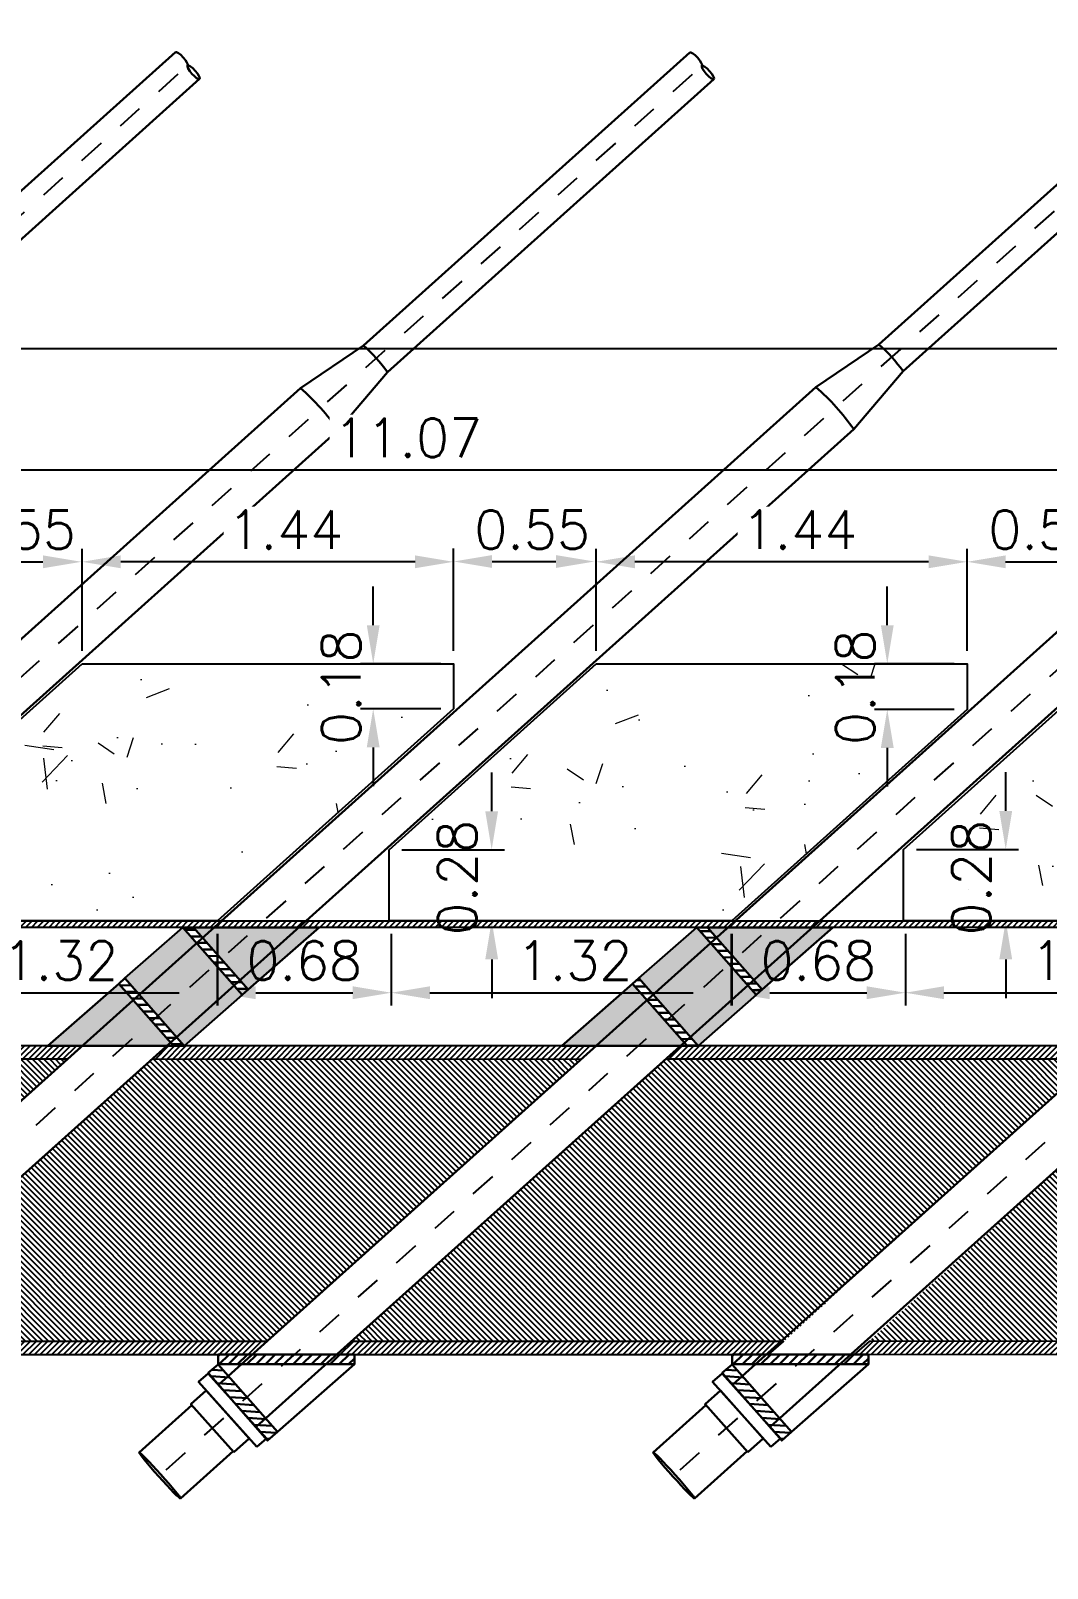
# Model space of a CAD drawing. Header units: metres. Extents: x 1080594 to 1081411, y 976871 to 977162.
# Drawn here: x 1080730.07 to 1080734.02, y 977071.44 to 977077.42 of the extents above; entities that cross this region are included whole.
import ezdxf

# ---------------------------------------------------------------- set-up
doc = ezdxf.new("R2010")
doc.units = ezdxf.units.M
doc.header["$LTSCALE"] = 25.4
doc.linetypes.add('DASHDOT', pattern=[1, 0.5, -0.25, 0, -0.25])
doc.linetypes.add('HIDDEN', pattern=[0.375, 0.25, -0.125])
for name, color, linetype in [('CONTRAPESO', 3, 'Continuous'), ('DIMCONTRAPESO', 1, 'Continuous'), ('EJECABLES', 203, 'DASHDOT'), ('NEOPRENO', 24, 'Continuous'), ('PERFIL MET', 37, 'Continuous'), ('PROY', 9, 'HIDDEN')]:
    doc.layers.add(name, color=color, linetype=linetype)
for name, color, linetype, lineweight in [('COTA', 1, 'Continuous', 30), ('DUCTO', 142, 'Continuous', 30), ('PLATINA', 54, 'Continuous', 30), ('SOLIDOREFCONT', 254, 'Continuous', 5)]:
    doc.layers.add(name, color=color, linetype=linetype, lineweight=lineweight)
doc.styles.add('romans', font='romans.shx')
doc.dimstyles.new('Copy 75', dxfattribs={"dimtxt": 0.15, "dimasz": 0.15, "dimexe": 0.05, "dimexo": 0.05, "dimgap": 0.05, "dimtad": 1, "dimzin": 0, "dimdsep": 46, "dimtxsty": 'romans', "dimcen": 0.002, "dimclrd": 1, "dimclre": 1, "dimclrt": 3, "dimadec": 4, "dimazin": 0, "dimtfac": 1, "dimtofl": 0, "dimtmove": 1, "dimatfit": 3, "dimfxl": 1, "dimtolj": 1, "dimtzin": 0, "dimarcsym": 1})
pattern_1 = [(45, (56.206877, -51.650625), (-0.01122532015134, 0.01122532015134), [])]

# ---------------------------------------------------------------- blocks, each defined once
blk = doc.blocks.new('*D539')
at = {"layer": 'Defpoints', "color": 0, "transparency": 16777216}
for p in [(1080737.0722, 977076.1868), (1080720.0721, 977074.9603), (1080737.0722, 977074.9603)]:
    blk.add_point(p, dxfattribs=at)
at = {"layer": 'DIMCONTRAPESO', "color": 1, "lineweight": -2, "transparency": 16777216}
for p, q in [((1080720.0721, 977075.0103), (1080720.0721, 977076.2368)), ((1080737.0722, 977075.0103), (1080737.0722, 977076.2368)), ((1080720.2221, 977076.1868), (1080736.9222, 977076.1868))]:
    blk.add_line(p, q, dxfattribs=at)
at = {"layer": 'DIMCONTRAPESO', "color": 1, "transparency": 16777216}
for points in [[(1080720.2221, 977076.2118), (1080720.2221, 977076.1618), (1080720.0721, 977076.1868)], [(1080736.9222, 977076.2118), (1080736.9222, 977076.1618), (1080737.0722, 977076.1868)]]:
    blk.add_solid(points, dxfattribs=at)
at = {"layer": 'DIMCONTRAPESO', "color": 3, "transparency": 16777216, "insert": (1080728.5721, 977076.3118), "char_height": 0.15, "attachment_point": 5, "style": 'romans', "bg_fill": 3, "box_fill_scale": 1.1, "bg_fill_color": 256, "bg_fill_true_color": 13158600, "bg_fill_transparency": 0}
blk.add_mtext('\\A1;17.00', dxfattribs=at)
blk = doc.blocks.new('tir')
at = {"layer": 'DUCTO'}
for p, q in [((1080511.8364, 977008.516), (1080513.543, 977008.5162)), ((1080511.8369, 977008.376), (1080513.543, 977008.3762))]:
    blk.add_line(p, q, dxfattribs=at)
for points in [[(1080505.6831, 977008.2755), (1080505.7331, 977008.2755), (1080505.7331, 977008.6155), (1080505.6831, 977008.6155)], [(1080505.6031, 977008.3204), (1080505.6831, 977008.3204), (1080505.6831, 977008.5704), (1080505.6031, 977008.5704)]]:
    blk.add_lwpolyline(points, close=True, dxfattribs=at)
for points in [[(1080505.3281, 977008.5654), (1080505.6031, 977008.5654)], [(1080505.7331, 977008.5555), (1080511.5432, 977008.556)], [(1080511.5432, 977008.556), (1080511.8363, 977008.516)], [(1080505.7331, 977008.3355), (1080511.5433, 977008.336)], [(1080511.5433, 977008.336), (1080511.8369, 977008.376)], [(1080505.3281, 977008.3254), (1080505.6031, 977008.3254)]]:
    blk.add_lwpolyline(points, dxfattribs=at)
for centre, radius, start, end in [((1080510.657, 977008.4459), 0.8931, 352.92974, 7.08008), ((1080511.2514, 977008.4433), 0.5894, 353.44612, 7.08741)]:
    blk.add_arc(centre, radius, start, end, dxfattribs=at)
blk.add_ellipse((1080505.328, 977008.4454), major_axis=(0, -0.12), ratio=0.044566, dxfattribs=at)
at = {"layer": 'DUCTO', "extrusion": (0, 0, -1)}
blk.add_ellipse((1080513.5429, 977008.4812), major_axis=(0, -0.035), ratio=0.244201, start_param=3.148087, end_param=6.280903, dxfattribs=at)
blk.add_ellipse((1080513.543, 977008.4112), major_axis=(0, -0.035), ratio=0.244299, dxfattribs=at)
at = {"layer": 'EJECABLES', "ltscale": 0.008}
blk.add_lwpolyline([(1080505.3606, 977008.4455), (1080513.5407, 977008.4462)], dxfattribs=at)
blk = doc.blocks.new('*D585')
at = {"layer": 'Defpoints', "color": 0, "transparency": 16777216}
for p in [(1080730.2703, 977075.3567), (1080730.2703, 977074.9603), (1080731.7151, 977074.9603)]:
    blk.add_point(p, dxfattribs=at)
at = {"layer": 'DIMCONTRAPESO', "color": 1, "lineweight": -2, "transparency": 16777216}
for p, q in [((1080730.2703, 977075.0103), (1080730.2703, 977075.4067)), ((1080731.7151, 977075.0103), (1080731.7151, 977075.4067)), ((1080731.5651, 977075.3567), (1080730.4203, 977075.3567))]:
    blk.add_line(p, q, dxfattribs=at)
at = {"layer": 'DIMCONTRAPESO', "color": 1, "transparency": 16777216}
for points in [[(1080730.4203, 977075.3817), (1080730.4203, 977075.3317), (1080730.2703, 977075.3567)], [(1080731.5651, 977075.3817), (1080731.5651, 977075.3317), (1080731.7151, 977075.3567)]]:
    blk.add_solid(points, dxfattribs=at)
at = {"layer": 'DIMCONTRAPESO', "color": 3, "transparency": 16777216, "insert": (1080731.0606, 977075.4817), "char_height": 0.15, "attachment_point": 5, "style": 'romans', "bg_fill": 3, "box_fill_scale": 1.1, "bg_fill_color": 256, "bg_fill_true_color": 13158600, "bg_fill_transparency": 0}
blk.add_mtext('\\A1;1.44', dxfattribs=at)
blk = doc.blocks.new('*D586')
at = {"layer": 'Defpoints', "color": 0, "transparency": 16777216}
for p in [(1080729.4728, 977073.9603), (1080730.7971, 977073.9603), (1080730.7971, 977073.6808)]:
    blk.add_point(p, dxfattribs=at)
at = {"layer": 'DIMCONTRAPESO', "color": 1, "lineweight": -2, "transparency": 16777216}
for p, q in [((1080729.4728, 977073.9103), (1080729.4728, 977073.6308)), ((1080730.7971, 977073.9103), (1080730.7971, 977073.6308)), ((1080729.6228, 977073.6808), (1080730.6471, 977073.6808))]:
    blk.add_line(p, q, dxfattribs=at)
at = {"layer": 'DIMCONTRAPESO', "color": 1, "transparency": 16777216}
for points in [[(1080729.6228, 977073.7058), (1080729.6228, 977073.6558), (1080729.4728, 977073.6808)], [(1080730.6471, 977073.7058), (1080730.6471, 977073.6558), (1080730.7971, 977073.6808)]]:
    blk.add_solid(points, dxfattribs=at)
at = {"layer": 'DIMCONTRAPESO', "color": 3, "transparency": 16777216, "insert": (1080730.1856, 977073.8058), "char_height": 0.15, "attachment_point": 5, "style": 'romans', "bg_fill": 3, "box_fill_scale": 1.1, "bg_fill_color": 256, "bg_fill_true_color": 13158600, "bg_fill_transparency": 0}
blk.add_mtext('\\A1;1.32', dxfattribs=at)
blk = doc.blocks.new('*D587')
at = {"layer": 'Defpoints', "color": 0, "transparency": 16777216}
for p in [(1080732.2703, 977075.3567), (1080732.2703, 977074.9603), (1080733.7129, 977074.9603)]:
    blk.add_point(p, dxfattribs=at)
at = {"layer": 'DIMCONTRAPESO', "color": 1, "lineweight": -2, "transparency": 16777216}
for p, q in [((1080732.2703, 977075.0103), (1080732.2703, 977075.4067)), ((1080733.7129, 977075.0103), (1080733.7129, 977075.4067)), ((1080733.5629, 977075.3567), (1080732.4203, 977075.3567))]:
    blk.add_line(p, q, dxfattribs=at)
at = {"layer": 'DIMCONTRAPESO', "color": 1, "transparency": 16777216}
for points in [[(1080732.4203, 977075.3817), (1080732.4203, 977075.3317), (1080732.2703, 977075.3567)], [(1080733.5629, 977075.3817), (1080733.5629, 977075.3317), (1080733.7129, 977075.3567)]]:
    blk.add_solid(points, dxfattribs=at)
at = {"layer": 'DIMCONTRAPESO', "color": 3, "transparency": 16777216, "insert": (1080733.0606, 977075.4817), "char_height": 0.15, "attachment_point": 5, "style": 'romans', "bg_fill": 3, "box_fill_scale": 1.1, "bg_fill_color": 256, "bg_fill_true_color": 13158600, "bg_fill_transparency": 0}
blk.add_mtext('\\A1;1.44', dxfattribs=at)
blk = doc.blocks.new('*D588')
at = {"layer": 'COTA', "color": 1, "lineweight": -2, "transparency": 16777216}
for p, q in [((1080731.4728, 977073.9103), (1080731.4728, 977073.6308)), ((1080732.7971, 977073.9103), (1080732.7971, 977073.6308)), ((1080731.6228, 977073.6808), (1080732.6471, 977073.6808))]:
    blk.add_line(p, q, dxfattribs=at)
at = {"layer": 'COTA', "color": 1, "transparency": 16777216}
for points in [[(1080731.6228, 977073.7058), (1080731.6228, 977073.6558), (1080731.4728, 977073.6808)], [(1080732.6471, 977073.7058), (1080732.6471, 977073.6558), (1080732.7971, 977073.6808)]]:
    blk.add_solid(points, dxfattribs=at)
at = {"layer": 'Defpoints', "color": 0, "transparency": 16777216}
for p in [(1080731.4728, 977073.9603), (1080732.7971, 977073.9603), (1080732.7971, 977073.6808)]:
    blk.add_point(p, dxfattribs=at)
at = {"layer": 'COTA', "color": 3, "transparency": 16777216, "insert": (1080732.1856, 977073.8058), "char_height": 0.15, "attachment_point": 5, "style": 'romans'}
blk.add_mtext('\\A1;1.32', dxfattribs=at)
blk = doc.blocks.new('*D590')
at = {"layer": 'COTA', "color": 1, "lineweight": -2, "transparency": 16777216}
for p, q in [((1080733.4728, 977073.9103), (1080733.4728, 977073.6308)), ((1080734.7971, 977073.9103), (1080734.7971, 977073.6308)), ((1080733.6228, 977073.6808), (1080734.6471, 977073.6808))]:
    blk.add_line(p, q, dxfattribs=at)
at = {"layer": 'COTA', "color": 1, "transparency": 16777216}
for points in [[(1080733.6228, 977073.7058), (1080733.6228, 977073.6558), (1080733.4728, 977073.6808)], [(1080734.6471, 977073.7058), (1080734.6471, 977073.6558), (1080734.7971, 977073.6808)]]:
    blk.add_solid(points, dxfattribs=at)
at = {"layer": 'Defpoints', "color": 0, "transparency": 16777216}
for p in [(1080733.4728, 977073.9603), (1080734.7971, 977073.9603), (1080734.7971, 977073.6808)]:
    blk.add_point(p, dxfattribs=at)
at = {"layer": 'COTA', "color": 3, "transparency": 16777216, "insert": (1080734.1856, 977073.8058), "char_height": 0.15, "attachment_point": 5, "style": 'romans'}
blk.add_mtext('\\A1;1.32', dxfattribs=at)
blk = doc.blocks.new('*D594')
at = {"layer": 'COTA', "color": 1, "lineweight": -2, "transparency": 16777216}
for p, q in [((1080731.4024, 977075.1103), (1080731.4024, 977075.2603)), ((1080731.6651, 977074.9603), (1080731.3524, 977074.9603)), ((1080731.6651, 977074.7847), (1080731.3524, 977074.7847)), ((1080731.4024, 977074.6347), (1080731.4024, 977074.4847))]:
    blk.add_line(p, q, dxfattribs=at)
at = {"layer": 'COTA', "color": 1, "transparency": 16777216}
for points in [[(1080731.3774, 977075.1103), (1080731.4274, 977075.1103), (1080731.4024, 977074.9603)], [(1080731.3774, 977074.6347), (1080731.4274, 977074.6347), (1080731.4024, 977074.7847)]]:
    blk.add_solid(points, dxfattribs=at)
at = {"layer": 'Defpoints', "color": 0, "transparency": 16777216}
for p in [(1080731.7151, 977074.9603), (1080731.4024, 977074.7847), (1080731.7151, 977074.7847)]:
    blk.add_point(p, dxfattribs=at)
at = {"layer": 'COTA', "color": 3, "transparency": 16777216, "insert": (1080731.2774, 977074.8689), "char_height": 0.15, "attachment_point": 5, "rotation": 90, "style": 'romans'}
blk.add_mtext('\\A1;0.18', dxfattribs=at)
blk = doc.blocks.new('*D595')
at = {"layer": 'COTA', "color": 1, "lineweight": -2, "transparency": 16777216}
for p, q in [((1080733.4024, 977075.1103), (1080733.4024, 977075.2603)), ((1080733.6629, 977074.9603), (1080733.3524, 977074.9603)), ((1080733.6629, 977074.7826), (1080733.3524, 977074.7826)), ((1080733.4024, 977074.6326), (1080733.4024, 977074.4826))]:
    blk.add_line(p, q, dxfattribs=at)
at = {"layer": 'COTA', "color": 1, "transparency": 16777216}
for points in [[(1080733.3774, 977075.1103), (1080733.4274, 977075.1103), (1080733.4024, 977074.9603)], [(1080733.3774, 977074.6326), (1080733.4274, 977074.6326), (1080733.4024, 977074.7826)]]:
    blk.add_solid(points, dxfattribs=at)
at = {"layer": 'Defpoints', "color": 0, "transparency": 16777216}
for p in [(1080733.7129, 977074.9603), (1080733.4024, 977074.7826), (1080733.7129, 977074.7826)]:
    blk.add_point(p, dxfattribs=at)
at = {"layer": 'COTA', "color": 3, "transparency": 16777216, "insert": (1080733.2774, 977074.8689), "char_height": 0.15, "attachment_point": 5, "rotation": 90, "style": 'romans'}
blk.add_mtext('\\A1;0.18', dxfattribs=at)
blk = doc.blocks.new('*D598')
at = {"layer": 'COTA', "color": 1, "lineweight": -2, "transparency": 16777216}
for p, q in [((1080731.8633, 977074.3869), (1080731.8633, 977074.5369)), ((1080731.5144, 977074.2369), (1080731.9133, 977074.2369)), ((1080731.5762, 977073.9603), (1080731.9133, 977073.9603)), ((1080731.8633, 977073.8103), (1080731.8633, 977073.6603))]:
    blk.add_line(p, q, dxfattribs=at)
at = {"layer": 'COTA', "color": 1, "transparency": 16777216}
for points in [[(1080731.8383, 977074.3869), (1080731.8883, 977074.3869), (1080731.8633, 977074.2369)], [(1080731.8383, 977073.8103), (1080731.8883, 977073.8103), (1080731.8633, 977073.9603)]]:
    blk.add_solid(points, dxfattribs=at)
at = {"layer": 'Defpoints', "color": 0, "transparency": 16777216}
for p in [(1080731.4644, 977074.2369), (1080731.5262, 977073.9603), (1080731.8633, 977073.9603)]:
    blk.add_point(p, dxfattribs=at)
at = {"layer": 'COTA', "color": 3, "transparency": 16777216, "insert": (1080731.7293, 977074.1285), "char_height": 0.15, "attachment_point": 5, "rotation": 90, "style": 'romans'}
blk.add_mtext('\\A1;0.28', dxfattribs=at)
blk = doc.blocks.new('*D599')
at = {"layer": 'COTA', "color": 1, "lineweight": -2, "transparency": 16777216}
for p, q in [((1080733.8633, 977074.388), (1080733.8633, 977074.538)), ((1080733.5156, 977074.238), (1080733.9133, 977074.238)), ((1080733.5762, 977073.9603), (1080733.9133, 977073.9603)), ((1080733.8633, 977073.8103), (1080733.8633, 977073.6603))]:
    blk.add_line(p, q, dxfattribs=at)
at = {"layer": 'COTA', "color": 1, "transparency": 16777216}
for points in [[(1080733.8383, 977074.388), (1080733.8883, 977074.388), (1080733.8633, 977074.238)], [(1080733.8383, 977073.8103), (1080733.8883, 977073.8103), (1080733.8633, 977073.9603)]]:
    blk.add_solid(points, dxfattribs=at)
at = {"layer": 'Defpoints', "color": 0, "transparency": 16777216}
for p in [(1080733.4656, 977074.238), (1080733.5262, 977073.9603), (1080733.8633, 977073.9603)]:
    blk.add_point(p, dxfattribs=at)
at = {"layer": 'COTA', "color": 3, "transparency": 16777216, "insert": (1080733.7293, 977074.1285), "char_height": 0.15, "attachment_point": 5, "rotation": 90, "style": 'romans'}
blk.add_mtext('\\A1;0.28', dxfattribs=at)
blk = doc.blocks.new('*D606')
at = {"layer": 'Defpoints', "color": 0, "transparency": 16777216}
for p in [(1080737.0717, 977075.7139), (1080726.0021, 977075.5553), (1080737.0717, 977074.981)]:
    blk.add_point(p, dxfattribs=at)
at = {"layer": 'DIMCONTRAPESO', "color": 1, "lineweight": -2, "transparency": 16777216}
for p, q in [((1080726.0021, 977075.6053), (1080726.0021, 977075.7639)), ((1080737.0717, 977075.031), (1080737.0717, 977075.7639)), ((1080726.1521, 977075.7139), (1080736.9217, 977075.7139))]:
    blk.add_line(p, q, dxfattribs=at)
at = {"layer": 'DIMCONTRAPESO', "color": 1, "transparency": 16777216}
for points in [[(1080726.1521, 977075.7389), (1080726.1521, 977075.6889), (1080726.0021, 977075.7139)], [(1080736.9217, 977075.7389), (1080736.9217, 977075.6889), (1080737.0717, 977075.7139)]]:
    blk.add_solid(points, dxfattribs=at)
at = {"layer": 'DIMCONTRAPESO', "color": 3, "transparency": 16777216, "insert": (1080731.5369, 977075.8389), "char_height": 0.15, "attachment_point": 5, "style": 'romans', "bg_fill": 3, "box_fill_scale": 1.1, "bg_fill_color": 256, "bg_fill_true_color": 13158600, "bg_fill_transparency": 0}
blk.add_mtext('\\A1;11.07', dxfattribs=at)
blk = doc.blocks.new('P')
at = {"layer": 'NEOPRENO', "transparency": 33554495}
h = blk.add_hatch(color=256, dxfattribs=at)
h.dxf.hatch_style = 1
h.paths.add_polyline_path([(1080726.6658, 977073.474), (1080726.4348, 977073.7369), (1080726.6601, 977073.9349), (1080726.8912, 977073.672)])
at = {"layer": 'PLATINA'}
h = blk.add_hatch(dxfattribs=at)
h.set_pattern_fill('ANSI31', color=256, scale=0.008, angle=-45.14533)
h.set_pattern_definition([(359.854672175, (-373950.065627, 1053961.129806), (6.44257366e-05, 0.02539991829366), [])])
h.paths.add_polyline_path([(1080726.915, 977073.693), (1080726.7024, 977073.9349), (1080726.6601, 977073.9349), (1080726.8912, 977073.672)])
at = {"layer": 'PLATINA', "transparency": 33554531}
h = blk.add_hatch(color=252, dxfattribs=at)
h.dxf.hatch_style = 1
h.paths.add_polyline_path([(1080726.7024, 977073.9349), (1080726.915, 977073.693), (1080727.1904, 977073.9349)])
h = blk.add_hatch(color=252, dxfattribs=at)
h.dxf.hatch_style = 1
h.paths.add_polyline_path([(1080726.6236, 977073.474), (1080726.4109, 977073.716), (1080726.1355, 977073.474)])
at = {"layer": 'PLATINA'}
h = blk.add_hatch(dxfattribs=at)
h.set_pattern_fill('ANSI31', color=256, scale=0.008, angle=-45.14533)
h.set_pattern_definition([(359.854672175, (32.577986, -0.006931), (6.44257366e-05, 0.02539991829366), [])])
h.paths.add_polyline_path([(1080726.4109, 977073.716), (1080726.6236, 977073.474), (1080726.6658, 977073.474), (1080726.4348, 977073.7369)])
at = {"layer": 'NEOPRENO'}
blk.add_lwpolyline([(1080726.6658, 977073.474), (1080726.4348, 977073.7369), (1080726.6601, 977073.9349), (1080726.8912, 977073.672), (1080726.6658, 977073.474)], dxfattribs=at)
at = {"layer": 'PLATINA'}
for points in [[(1080726.915, 977073.693), (1080726.7024, 977073.9349), (1080726.6601, 977073.9349), (1080726.8912, 977073.672)], [(1080726.4109, 977073.716), (1080726.6236, 977073.474), (1080726.6658, 977073.474), (1080726.4348, 977073.7369)]]:
    blk.add_lwpolyline(points, close=True, dxfattribs=at)
at = {"layer": 'PLATINA', "color": 252, "transparency": 33554531}
for points in [[(1080726.7024, 977073.9349), (1080726.915, 977073.693), (1080727.1904, 977073.9349)], [(1080726.6236, 977073.474), (1080726.4109, 977073.716), (1080726.1355, 977073.474)]]:
    blk.add_lwpolyline(points, close=True, dxfattribs=at)
blk = doc.blocks.new('*D767')
at = {"layer": 'COTA', "color": 1, "lineweight": -2, "transparency": 16777216}
for p, q in [((1080730.7953, 977073.9103), (1080730.7953, 977073.6308)), ((1080731.4728, 977073.9103), (1080731.4728, 977073.6308)), ((1080730.9453, 977073.6808), (1080731.3228, 977073.6808))]:
    blk.add_line(p, q, dxfattribs=at)
at = {"layer": 'COTA', "color": 1, "transparency": 16777216}
for points in [[(1080730.9453, 977073.7058), (1080730.9453, 977073.6558), (1080730.7953, 977073.6808)], [(1080731.3228, 977073.7058), (1080731.3228, 977073.6558), (1080731.4728, 977073.6808)]]:
    blk.add_solid(points, dxfattribs=at)
at = {"layer": 'Defpoints', "color": 0, "transparency": 16777216}
for p in [(1080730.7953, 977073.9603), (1080731.4728, 977073.9603), (1080731.4728, 977073.6808)]:
    blk.add_point(p, dxfattribs=at)
at = {"layer": 'COTA', "color": 3, "transparency": 16777216, "insert": (1080731.134, 977073.8058), "char_height": 0.15, "attachment_point": 5, "style": 'romans'}
blk.add_mtext('\\A1;0.68', dxfattribs=at)
blk = doc.blocks.new('*D768')
at = {"layer": 'COTA', "color": 1, "lineweight": -2, "transparency": 16777216}
for p, q in [((1080732.7953, 977073.9103), (1080732.7953, 977073.6308)), ((1080733.4728, 977073.9103), (1080733.4728, 977073.6308)), ((1080732.9453, 977073.6808), (1080733.3228, 977073.6808))]:
    blk.add_line(p, q, dxfattribs=at)
at = {"layer": 'COTA', "color": 1, "transparency": 16777216}
for points in [[(1080732.9453, 977073.7058), (1080732.9453, 977073.6558), (1080732.7953, 977073.6808)], [(1080733.3228, 977073.7058), (1080733.3228, 977073.6558), (1080733.4728, 977073.6808)]]:
    blk.add_solid(points, dxfattribs=at)
at = {"layer": 'Defpoints', "color": 0, "transparency": 16777216}
for p in [(1080732.7953, 977073.9603), (1080733.4728, 977073.9603), (1080733.4728, 977073.6808)]:
    blk.add_point(p, dxfattribs=at)
at = {"layer": 'COTA', "color": 3, "transparency": 16777216, "insert": (1080733.134, 977073.8058), "char_height": 0.15, "attachment_point": 5, "style": 'romans'}
blk.add_mtext('\\A1;0.68', dxfattribs=at)
blk = doc.blocks.new('*D770')
at = {"layer": 'COTA', "color": 1, "lineweight": -2, "transparency": 16777216}
for p, q in [((1080729.7153, 977075.4067), (1080729.7153, 977075.4067)), ((1080729.8653, 977075.3567), (1080730.1171, 977075.3567))]:
    blk.add_line(p, q, dxfattribs=at)
at = {"layer": 'COTA', "color": 1, "transparency": 16777216}
for points in [[(1080729.8653, 977075.3817), (1080729.8653, 977075.3317), (1080729.7153, 977075.3567)], [(1080730.1171, 977075.3817), (1080730.1171, 977075.3317), (1080730.2671, 977075.3567)]]:
    blk.add_solid(points, dxfattribs=at)
at = {"layer": 'Defpoints', "color": 0, "transparency": 16777216}
for p in [(1080729.7153, 977075.3567), (1080730.2671, 977075.3567), (1080730.2671, 977075.3567)]:
    blk.add_point(p, dxfattribs=at)
at = {"layer": 'COTA', "color": 3, "transparency": 16777216, "insert": (1080730.0209, 977075.4817), "char_height": 0.15, "attachment_point": 5, "style": 'romans'}
blk.add_mtext('\\A1;0.55', dxfattribs=at)
blk = doc.blocks.new('*D771')
at = {"layer": 'COTA', "color": 1, "lineweight": -2, "transparency": 16777216}
for p, q in [((1080731.7151, 977075.4067), (1080731.7151, 977075.4079)), ((1080731.8651, 977075.3579), (1080732.1133, 977075.3579))]:
    blk.add_line(p, q, dxfattribs=at)
at = {"layer": 'COTA', "color": 1, "transparency": 16777216}
for points in [[(1080731.8651, 977075.3829), (1080731.8651, 977075.3329), (1080731.7151, 977075.3579)], [(1080732.1133, 977075.3829), (1080732.1133, 977075.3329), (1080732.2633, 977075.3579)]]:
    blk.add_solid(points, dxfattribs=at)
at = {"layer": 'Defpoints', "color": 0, "transparency": 16777216}
for p in [(1080731.7151, 977075.3567), (1080732.2633, 977075.3579), (1080732.2633, 977075.3579)]:
    blk.add_point(p, dxfattribs=at)
at = {"layer": 'COTA', "color": 3, "transparency": 16777216, "insert": (1080732.0207, 977075.4817), "char_height": 0.15, "attachment_point": 5, "style": 'romans'}
blk.add_mtext('\\A1;0.55', dxfattribs=at)
blk = doc.blocks.new('*D772')
at = {"layer": 'COTA', "color": 1, "lineweight": -2, "transparency": 16777216}
blk.add_line((1080733.8629, 977075.3567), (1080734.1166, 977075.3567), dxfattribs=at)
at = {"layer": 'COTA', "color": 1, "transparency": 16777216}
for points in [[(1080733.8629, 977075.3817), (1080733.8629, 977075.3317), (1080733.7129, 977075.3567)], [(1080734.1166, 977075.3817), (1080734.1166, 977075.3317), (1080734.2666, 977075.3567)]]:
    blk.add_solid(points, dxfattribs=at)
at = {"layer": 'Defpoints', "color": 0, "transparency": 16777216}
for p in [(1080733.7129, 977075.3567), (1080734.2666, 977075.3567), (1080734.2666, 977075.3567)]:
    blk.add_point(p, dxfattribs=at)
at = {"layer": 'COTA', "color": 3, "transparency": 16777216, "insert": (1080734.0206, 977075.4817), "char_height": 0.15, "attachment_point": 5, "style": 'romans'}
blk.add_mtext('\\A1;0.55', dxfattribs=at)

msp = doc.modelspace()

# ---------------------------------------------------------------- hatches: boundary and pattern name
at = {"layer": 'PERFIL MET'}
h = msp.add_hatch(dxfattribs=at)
h.set_pattern_fill('ANSI31', color=256, scale=0.005)
h.set_pattern_definition(pattern_1)
h.paths.add_polyline_path([(1080720.572116, 977073.960337), (1080736.571835, 977073.96034), (1080736.571835, 977073.93494), (1080720.572116, 977073.934937)])
h = msp.add_hatch(dxfattribs=at)
h.set_pattern_fill('ANSI31', color=256, scale=0.005)
h.set_pattern_definition(pattern_1)
h.paths.add_polyline_path([(1080720.572116, 977073.960337), (1080736.571835, 977073.96034), (1080736.571835, 977073.93494), (1080720.572116, 977073.934937)])
at = {"layer": 'PERFIL MET', "transparency": 33554534}
h = msp.add_hatch(dxfattribs=at)
h.set_pattern_fill('ANSI31', color=256, scale=0.005)
h.set_pattern_definition([(45, (32.632856, 0), (-0.01122532015134, 0.01122532015134), [])])
h.paths.add_polyline_path([(1080720.572116, 977073.473971), (1080720.572116, 977073.423171), (1080726.211777, 977073.423171), (1080726.268488, 977073.474081)])
h.paths.add_polyline_path([(1080726.639637, 977073.474088), (1080726.581691, 977073.423171), (1080728.213584, 977073.423171), (1080728.270177, 977073.473973)])
h.paths.add_polyline_path([(1080728.600624, 977073.474421), (1080728.542677, 977073.423503), (1080730.212754, 977073.423178), (1080730.269386, 977073.47397)])
h.paths.add_polyline_path([(1080730.599178, 977073.473763), (1080730.541231, 977073.422845), (1080732.212227, 977073.423164), (1080732.268841, 977073.473971)])
h.paths.add_polyline_path([(1080732.598231, 977073.473972), (1080732.541404, 977073.423516), (1080734.212249, 977073.423178), (1080734.268848, 977073.473971)])
h.paths.add_polyline_path([(1080734.598239, 977073.473972), (1080734.540997, 977073.423144), (1080736.571742, 977073.42358), (1080736.571782, 977073.472505)])
h = msp.add_hatch(dxfattribs=at)
h.set_pattern_fill('ANSI31', color=256, scale=0.005, angle=90)
h.set_pattern_definition([(135, (32.632856, 0), (-0.01122532015134, -0.01122532015134), [])])
h.paths.add_polyline_path([(1080726.002064, 977073.234911), (1080726.002032, 977073.423171), (1080720.572116, 977073.423171), (1080720.572116, 977072.324771), (1080724.988208, 977072.324771)])
h.paths.add_polyline_path([(1080726.211777, 977073.423171), (1080726.002032, 977073.423171), (1080726.002064, 977073.234911)], flags=17)
h.paths.add_polyline_path([(1080726.002064, 977072.939269), (1080725.317588, 977072.324812), (1080726.002032, 977072.324771)], flags=17)
h.paths.add_polyline_path([(1080728.213584, 977073.423171), (1080726.54094, 977073.42302), (1080726.002064, 977072.939269), (1080726.002032, 977072.324771), (1080726.989994, 977072.324771)])
h.paths.add_polyline_path([(1080730.212754, 977073.423178), (1080728.542677, 977073.423503), (1080727.319708, 977072.325111), (1080728.9882, 977072.324771)])
h.paths.add_polyline_path([(1080732.212227, 977073.423164), (1080730.542705, 977073.423633), (1080729.318187, 977072.325055), (1080730.988281, 977072.324771)])
h.paths.add_polyline_path([(1080734.212249, 977073.423178), (1080732.541732, 977073.423268), (1080731.317805, 977072.324892), (1080732.998365, 977072.324771)])
h.paths.add_polyline_path([(1080736.572175, 977073.423171), (1080734.541772, 977073.423297), (1080733.331659, 977072.324771), (1080736.572175, 977072.32495)])
h = msp.add_hatch(dxfattribs=at)
h.set_pattern_fill('ANSI31', color=256, scale=0.005)
h.set_pattern_definition([(45, (32.632856, -1.1492), (-0.01122532015134, 0.01122532015134), [])])
h.paths.add_polyline_path([(1080720.572116, 977072.324771), (1080720.572116, 977072.273971), (1080724.931621, 977072.27397), (1080724.988306, 977072.324856)])
h.paths.add_polyline_path([(1080725.317588, 977072.324812), (1080725.260952, 977072.27397), (1080726.933403, 977072.27397), (1080726.989994, 977072.324771)])
h.paths.add_polyline_path([(1080727.319708, 977072.325111), (1080727.262738, 977072.27397), (1080728.931802, 977072.27397), (1080728.988424, 977072.324769)])
h.paths.add_polyline_path([(1080729.318187, 977072.325055), (1080729.261246, 977072.27397), (1080730.931673, 977072.27397), (1080730.988281, 977072.324771)])
h.paths.add_polyline_path([(1080731.317805, 977072.324892), (1080731.261062, 977072.27397), (1080732.940551, 977072.27397), (1080732.998363, 977072.324769)])
h.paths.add_polyline_path([(1080733.331792, 977072.324887), (1080733.273845, 977072.27397), (1080736.572102, 977072.276435), (1080736.572142, 977072.32536)])
at = {"layer": 'PLATINA', "transparency": 33554531}
h = msp.add_hatch(dxfattribs=at)
h.set_pattern_fill('ANGLE', color=252, angle=3.5538733)
h.set_pattern_definition([(3.5538733, (62684.939, -65155.1705), (-0.43297937, 6.971567533), [5.08, -1.905]), (93.5538733, (62684.939, -65155.1705), (-6.971567533, -0.43297937), [5.08, -1.905])])
h.paths.add_polyline_path([(1080730.763507, 977073.934938), (1080730.97614, 977073.692951), (1080731.251531, 977073.93494)])
h = msp.add_hatch(dxfattribs=at)
h.set_pattern_fill('ANGLE', color=252, angle=3.5538733)
h.set_pattern_definition([(3.5538733, (62685.582, -65165.526), (-0.43297937, 6.971567533), [5.08, -1.905]), (93.5538733, (62685.582, -65165.526), (-6.971567533, -0.43297937), [5.08, -1.905])])
h.paths.add_polyline_path([(1080730.763507, 977073.934938), (1080730.97614, 977073.692951), (1080731.251531, 977073.93494)])
h = msp.add_hatch(dxfattribs=at)
h.set_pattern_fill('ANGLE', color=252, angle=3.5538733)
h.set_pattern_definition([(3.5538733, (62686.939, -65155.1705), (-0.43297937, 6.971567533), [5.08, -1.905]), (93.5538733, (62686.939, -65155.1705), (-6.971567533, -0.43297937), [5.08, -1.905])])
h.paths.add_polyline_path([(1080732.763507, 977073.934938), (1080732.97614, 977073.692951), (1080733.251531, 977073.93494)])
h = msp.add_hatch(dxfattribs=at)
h.set_pattern_fill('ANGLE', color=252, angle=3.5538733)
h.set_pattern_definition([(3.5538733, (62687.582, -65165.526), (-0.43297937, 6.971567533), [5.08, -1.905]), (93.5538733, (62687.582, -65165.526), (-6.971567533, -0.43297937), [5.08, -1.905])])
h.paths.add_polyline_path([(1080732.763507, 977073.934938), (1080732.97614, 977073.692951), (1080733.251531, 977073.93494)])
h = msp.add_hatch(dxfattribs=at)
h.set_pattern_fill('ANGLE', color=252)
h.set_pattern_definition([(0, (38.013, -45.281), (0, 6.985), [5.08, -1.905]), (90, (38.013, -45.281), (-6.985, 4e-16), [5.08, -1.905])])
h.paths.add_polyline_path([(1080730.684659, 977073.473971), (1080730.472022, 977073.715962), (1080730.19658, 977073.47397)])
h = msp.add_hatch(dxfattribs=at)
h.set_pattern_fill('ANGLE', color=252)
h.set_pattern_definition([(0, (38.013, -55.656), (0, 6.985), [5.08, -1.905]), (90, (38.013, -55.656), (-6.985, 4e-16), [5.08, -1.905])])
h.paths.add_polyline_path([(1080730.684659, 977073.473971), (1080730.472022, 977073.715962), (1080730.19658, 977073.47397)])
h = msp.add_hatch(dxfattribs=at)
h.set_pattern_fill('ANGLE', color=252)
h.set_pattern_definition([(0, (40.013, -45.281), (0, 6.985), [5.08, -1.905]), (90, (40.013, -45.281), (-6.985, 4e-16), [5.08, -1.905])])
h.paths.add_polyline_path([(1080732.684659, 977073.473971), (1080732.472022, 977073.715962), (1080732.19658, 977073.47397)])
h = msp.add_hatch(dxfattribs=at)
h.set_pattern_fill('ANGLE', color=252)
h.set_pattern_definition([(0, (40.013, -55.656), (0, 6.985), [5.08, -1.905]), (90, (40.013, -55.656), (-6.985, 4e-16), [5.08, -1.905])])
h.paths.add_polyline_path([(1080732.684659, 977073.473971), (1080732.472022, 977073.715962), (1080732.19658, 977073.47397)])
at = {"layer": 'PLATINA'}
h = msp.add_hatch(dxfattribs=at)
h.set_pattern_fill('ANSI31', color=256, scale=0.008)
h.set_pattern_definition([(45, (45.022708, -51.650626), (-0.01796051224214, 0.01796051224214), [])])
h.paths.add_polyline_path([(1080730.799076, 977072.27397), (1080731.329076, 977072.27397), (1080731.329076, 977072.23587), (1080730.799076, 977072.23587)])
h = msp.add_hatch(dxfattribs=at)
h.set_pattern_fill('ANSI31', color=256, scale=0.008)
h.set_pattern_definition([(45, (47.022708, -51.650626), (-0.01796051224214, 0.01796051224214), [])])
h.paths.add_polyline_path([(1080732.799076, 977072.27397), (1080733.329076, 977072.27397), (1080733.329076, 977072.23587), (1080732.799076, 977072.23587)])
h = msp.add_hatch(dxfattribs=at)
h.set_pattern_fill('ANSI31', color=256, scale=0.008, angle=-48.6992011)
h.set_pattern_definition([(356.3007988723, (-366381.446808, 1143983.123863), (0.00163876721666, 0.02534707955583), [])])
h.paths.add_polyline_path([(1080731.029754, 977071.972927), (1080730.799076, 977072.235496), (1080730.760517, 977072.202328), (1080730.991569, 977071.93938)])
at = {"layer": 'PLATINA', "transparency": 33554531}
h = msp.add_hatch(dxfattribs=at)
h.set_pattern_fill('ANGLE', color=252, angle=3.5538733)
h.set_pattern_definition([(3.5538733, (62685.636, -65167.246), (-0.43297937, 6.971567533), [5.08, -1.905]), (93.5538733, (62685.636, -65167.246), (-6.971567533, -0.43297937), [5.08, -1.905])])
h.paths.add_polyline_path([(1080730.799076, 977072.235496), (1080731.029754, 977071.972927), (1080731.329076, 977072.235866)])
at = {"layer": 'PLATINA'}
h = msp.add_hatch(dxfattribs=at)
h.set_pattern_fill('ANSI31', color=256, scale=0.008, angle=-48.6992011)
h.set_pattern_definition([(356.3007988723, (-366379.446808, 1143983.123863), (0.00163876721666, 0.02534707955583), [])])
h.paths.add_polyline_path([(1080733.029754, 977071.972927), (1080732.799076, 977072.235496), (1080732.760517, 977072.202328), (1080732.991569, 977071.93938)])
at = {"layer": 'PLATINA', "transparency": 33554531}
h = msp.add_hatch(dxfattribs=at)
h.set_pattern_fill('ANGLE', color=252, angle=3.5538733)
h.set_pattern_definition([(3.5538733, (62687.636, -65167.246), (-0.43297937, 6.971567533), [5.08, -1.905]), (93.5538733, (62687.636, -65167.246), (-6.971567533, -0.43297937), [5.08, -1.905])])
h.paths.add_polyline_path([(1080732.799076, 977072.235496), (1080733.029754, 977071.972927), (1080733.329076, 977072.235866)])
at = {"layer": 'SOLIDOREFCONT', "true_color": 0x5b5b5b, "transparency": 33554546}
h = msp.add_hatch(dxfattribs=at)
h.set_pattern_fill('AR-CONC', color=251, scale=0.005)
h.paths.add_polyline_path([(1080726.79709, 977073.96034), (1080727.723837, 977074.792284), (1080727.723837, 977074.96034), (1080720.072116, 977074.96034), (1080720.072175, 977062.76034), (1080737.071988, 977062.76034), (1080737.072175, 977074.96034), (1080736.270313, 977074.96034), (1080735.426508, 977074.202853), (1080735.426508, 977073.96034), (1080736.572175, 977073.96034), (1080736.572175, 977065.35534), (1080720.572175, 977065.35534), (1080720.572175, 977073.96034)])
h.paths.add_polyline_path([(1080728.795188, 977073.96034), (1080729.715342, 977074.784658), (1080729.715342, 977074.959199), (1080728.270313, 977074.96034), (1080727.476898, 977074.248163), (1080727.476899, 977073.96034)])
h.paths.add_polyline_path([(1080730.797088, 977073.960339), (1080731.715135, 977074.784472), (1080731.715135, 977074.960339), (1080730.270302, 977074.96033), (1080729.466691, 977074.239526), (1080729.466761, 977073.96034)], flags=17)
h.paths.add_polyline_path([(1080732.270313, 977074.96034), (1080731.464433, 977074.236898), (1080731.464433, 977073.960341), (1080732.79709, 977073.96034), (1080733.712876, 977074.782445), (1080733.712876, 977074.960339)], flags=17)
h.paths.add_polyline_path([(1080734.796998, 977073.960339), (1080735.714061, 977074.783509), (1080735.714061, 977074.96034), (1080734.270313, 977074.96034), (1080733.465618, 977074.237962), (1080733.465618, 977073.96034)])
h.paths.add_polyline_path([(1080720.422175, 977068.800569), (1080720.422175, 977068.799667)], flags=16)
h.paths.add_polyline_path([(1080737.071899, 977068.810958), (1080737.071899, 977068.810982), (1080737.071899, 977068.810958), (1080737.071899, 977068.810934)], flags=16)

# ---------------------------------------------------------------- linework, layer by layer
at = {"layer": 'PERFIL MET'}
for points in [[(1080720.572116, 977073.960337), (1080736.571835, 977073.96034), (1080736.571835, 977073.93494), (1080720.572116, 977073.934937)], [(1080728.600624, 977073.474421), (1080728.542677, 977073.423503), (1080730.212754, 977073.423178), (1080730.269386, 977073.47397)], [(1080730.599178, 977073.473763), (1080730.541231, 977073.422845), (1080732.212227, 977073.423164), (1080732.268841, 977073.473971)], [(1080732.598231, 977073.473972), (1080732.541404, 977073.423516), (1080734.212249, 977073.423178), (1080734.268848, 977073.473971)], [(1080729.318187, 977072.325055), (1080729.261246, 977072.27397), (1080730.931673, 977072.27397), (1080730.988281, 977072.324771)], [(1080731.317805, 977072.324892), (1080731.261062, 977072.27397), (1080732.940551, 977072.27397), (1080732.998363, 977072.324769)], [(1080733.331792, 977072.324887), (1080733.273845, 977072.27397), (1080736.572102, 977072.276435), (1080736.572142, 977072.32536)]]:
    msp.add_lwpolyline(points, close=True, dxfattribs=at)
for points in [[(1080730.988281, 977072.324771), (1080729.331659, 977072.324771)], [(1080732.998365, 977072.324771), (1080731.331659, 977072.324771)]]:
    msp.add_lwpolyline(points, dxfattribs=at)
at = {"layer": 'PLATINA'}
for points in [[(1080730.799076, 977072.27397), (1080731.329076, 977072.27397), (1080731.329076, 977072.23587), (1080730.799076, 977072.23587)], [(1080732.799076, 977072.27397), (1080733.329076, 977072.27397), (1080733.329076, 977072.23587), (1080732.799076, 977072.23587)], [(1080731.029754, 977071.972927), (1080730.799076, 977072.235496), (1080730.760517, 977072.202328), (1080730.991569, 977071.93938)], [(1080733.029754, 977071.972927), (1080732.799076, 977072.235496), (1080732.760517, 977072.202328), (1080732.991569, 977071.93938)]]:
    msp.add_lwpolyline(points, close=True, dxfattribs=at)
at = {"layer": 'PLATINA', "color": 252, "transparency": 33554531}
for points in [[(1080730.799076, 977072.235496), (1080731.029754, 977071.972927), (1080731.329076, 977072.235866)], [(1080732.799076, 977072.235496), (1080733.029754, 977071.972927), (1080733.329076, 977072.235866)]]:
    msp.add_lwpolyline(points, close=True, dxfattribs=at)
at = {"layer": 'PROY', "color": 252, "transparency": 33554457}
msp.add_lwpolyline([(1080720.572116, 977073.960337), (1080736.571835, 977073.96034), (1080736.571835, 977073.93494), (1080720.572116, 977073.934937)], close=True, dxfattribs=at)

# ---------------------------------------------------------------- block references
at = {"layer": 'COTA', "color": 2}
msp.add_blockref('P', (6.000778, 0.000001), dxfattribs=at)

# ---------------------------------------------------------------- dimensions: what is measured, and where the dimension line sits
at = {"layer": 'COTA', "color": 4}
for base, p1, p2, picture, middle in [((1080731.863308, 977073.96034), (1080731.464433, 977074.236898), (1080731.52623, 977073.96034), '*D598', (1080731.854338, 977074.12847)), ((1080733.863308, 977073.96034), (1080733.465618, 977074.237962), (1080733.52623, 977073.96034), '*D599', (1080733.854338, 977074.12847))]:
    dim = msp.add_linear_dim(base=base, p1=p1, p2=p2, angle=90, dimstyle='Copy 75', dxfattribs=at)
    dim.commit()
    dim.dimension.update_dxf_attribs({"geometry": picture, "text_midpoint": middle, "dimtype": 160})
for base, p1, p2, picture, middle in [((1080732.79709, 977073.680827), (1080731.472806, 977073.96034), (1080732.79709, 977073.96034), '*D588', (1080732.185569, 977073.680827)), ((1080734.797089, 977073.680827), (1080733.472803, 977073.96034), (1080734.797089, 977073.960339), '*D590', (1080734.185569, 977073.680827))]:
    dim = msp.add_linear_dim(base=base, p1=p1, p2=p2, dimstyle='Copy 75', dxfattribs=at)
    dim.commit()
    dim.dimension.update_dxf_attribs({"geometry": picture, "text_midpoint": middle, "dimtype": 160})
at = {"layer": 'COTA', "color": 2}
dim = msp.add_linear_dim(base=(1080733.472803, 977073.680827), p1=(1080732.795255, 977073.960338), p2=(1080733.472803, 977073.960338), dimstyle='Copy 75', dxfattribs=at)
dim.commit()
dim.dimension.update_dxf_attribs({"geometry": '*D768', "text_midpoint": (1080733.134029, 977073.805827)})

# ---------------------------------------------------------------- next in the draw order: dimensions: what is measured, and where the dimension line sits
at = {"layer": 'DIMCONTRAPESO'}
dim = msp.add_linear_dim(base=(1080737.072175, 977076.186802), p1=(1080720.072116, 977074.96034), p2=(1080737.072175, 977074.96034), dimstyle='Copy 75', override={"dimtfill": 1}, dxfattribs=at)
dim.commit()
dim.dimension.update_dxf_attribs({"geometry": '*D539', "text_midpoint": (1080728.572145, 977076.311802)})

# ---------------------------------------------------------------- next in the draw order: linework, layer by layer
at = {"layer": 'CONTRAPESO'}
for points in [[(1080730.270302, 977074.96033), (1080731.715135, 977074.960339), (1080731.715135, 977074.784472), (1080730.797088, 977073.960339), (1080729.466691, 977073.96034), (1080729.466691, 977074.239526)], [(1080732.270313, 977074.96034), (1080733.712876, 977074.960339), (1080733.712876, 977074.782445), (1080732.79709, 977073.96034), (1080731.464433, 977073.96034), (1080731.464433, 977074.236898)], [(1080734.270313, 977074.96034), (1080735.714061, 977074.96034), (1080735.714061, 977074.783509), (1080734.797089, 977073.960339), (1080733.465618, 977073.96034), (1080733.465618, 977074.237962)]]:
    msp.add_lwpolyline(points, close=True, dxfattribs=at)

# ---------------------------------------------------------------- next in the draw order: block references
at = {"layer": 'DIMCONTRAPESO'}
for p, rotation in [((929211.231181, -471748.747446), 41.90953904545496), ((928989.048863, -471724.861521), 41.90051495602929)]:
    msp.add_blockref('tir', p, dxfattribs=dict(at, rotation=rotation))
at = {"layer": 'PROY', "color": 252, "transparency": 33554508}
for p, rotation in [((929199.130188, -471747.2735), 41.90898136365124), ((928771.994453, -471702.321393), 41.89201010080431)]:
    msp.add_blockref('tir', p, dxfattribs=dict(at, rotation=rotation))
at = {"layer": 'PROY', "color": 252, "transparency": 33554457, "rotation": 41.90041258629373}
msp.add_blockref('tir', (928988.460314, -471724.590403), dxfattribs=at)

# ---------------------------------------------------------------- next in the draw order: dimensions: what is measured, and where the dimension line sits
at = {"layer": 'DIMCONTRAPESO'}
for base, p1, p2, picture, middle in [((1080730.270302, 977075.356709), (1080731.715135, 977074.96034), (1080730.270302, 977074.96033), '*D585', (1080731.060612, 977075.356709)), ((1080732.270302, 977075.356709), (1080733.712876, 977074.960339), (1080732.270302, 977074.96034), '*D587', (1080733.060612, 977075.356709)), ((1080730.797139, 977073.680827), (1080729.472806, 977073.96034), (1080730.797139, 977073.960339), '*D586', (1080730.185569, 977073.680827))]:
    dim = msp.add_linear_dim(base=base, p1=p1, p2=p2, dimstyle='Copy 75', override={"dimtfill": 1}, dxfattribs=at)
    dim.commit()
    dim.dimension.update_dxf_attribs({"geometry": picture, "text_midpoint": middle, "dimtype": 160})

# ---------------------------------------------------------------- next in the draw order: block references
at = {"layer": 'COTA', "color": 2}
msp.add_blockref('P', (4.001487, 0.000001), dxfattribs=at)

# ---------------------------------------------------------------- next in the draw order: dimensions: what is measured, and where the dimension line sits
at = {"layer": 'COTA', "color": 4}
for base, p1, p2, picture, middle in [((1080731.40238, 977074.784719), (1080731.715135, 977074.960339), (1080731.715135, 977074.784719), '*D594', (1080731.40238, 977074.868917)), ((1080733.40238, 977074.782581), (1080733.712876, 977074.960339), (1080733.712876, 977074.782581), '*D595', (1080733.40238, 977074.868917))]:
    dim = msp.add_linear_dim(base=base, p1=p1, p2=p2, angle=90, dimstyle='Copy 75', dxfattribs=at)
    dim.commit()
    dim.dimension.update_dxf_attribs({"geometry": picture, "text_midpoint": middle, "dimtype": 160})
at = {"layer": 'COTA', "color": 2}
dim = msp.add_linear_dim(base=(1080731.472806, 977073.680829), p1=(1080730.795258, 977073.96034), p2=(1080731.472806, 977073.96034), dimstyle='Copy 75', dxfattribs=at)
dim.commit()
dim.dimension.update_dxf_attribs({"geometry": '*D767', "text_midpoint": (1080731.134032, 977073.805829)})

# ---------------------------------------------------------------- next in the draw order: dimensions: what is measured, and where the dimension line sits
at = {"layer": 'DIMCONTRAPESO'}
dim = msp.add_linear_dim(base=(1080737.071707, 977075.713862), p1=(1080726.002064, 977075.555275), p2=(1080737.071707, 977074.981037), dimstyle='Copy 75', override={"dimtfill": 1}, dxfattribs=at)
dim.commit()
dim.dimension.update_dxf_attribs({"geometry": '*D606', "text_midpoint": (1080731.536885, 977075.838862)})

# ---------------------------------------------------------------- next in the draw order: dimensions: what is measured, and where the dimension line sits
at = {"layer": 'COTA', "color": 2}
for base, p1, p2, picture, middle in [((1080730.267076, 977075.356709), (1080729.715342, 977075.356708), (1080730.267076, 977075.356709), '*D770', (1080730.020875, 977075.356709)), ((1080732.263329, 977075.357872), (1080731.715135, 977075.356709), (1080732.263329, 977075.357872), '*D771', (1080732.020744, 977075.356709)), ((1080734.266553, 977075.356709), (1080733.712876, 977075.356709), (1080734.266553, 977075.356709), '*D772', (1080734.020613, 977075.356709))]:
    dim = msp.add_linear_dim(base=base, p1=p1, p2=p2, dimstyle='Copy 75', dxfattribs=at)
    dim.commit()
    dim.dimension.update_dxf_attribs({"geometry": picture, "text_midpoint": middle, "dimtype": 160})

doc.saveas('drawing.dxf')
